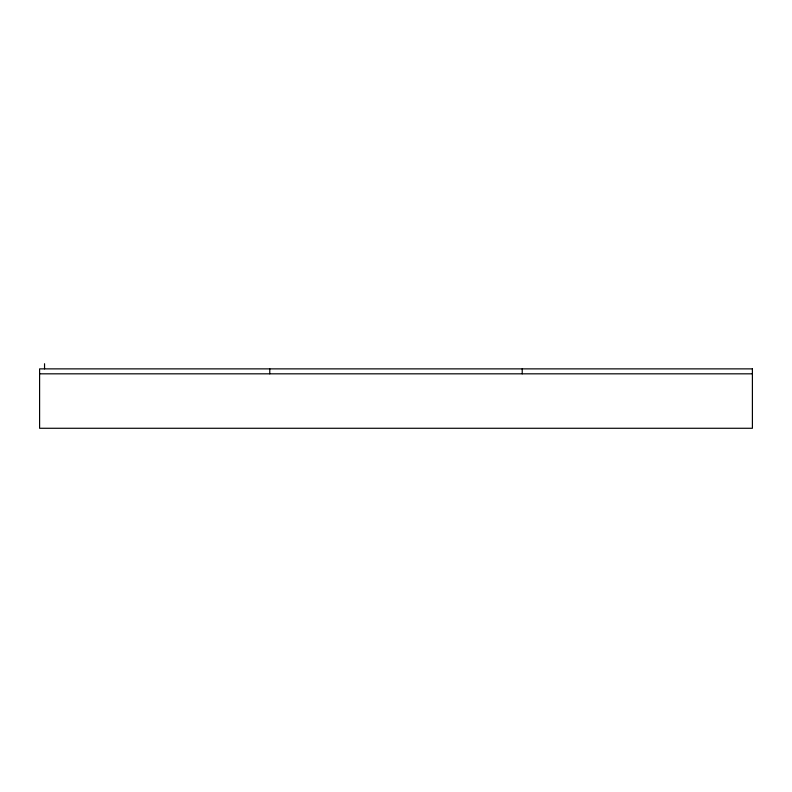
<?xml version="1.0" encoding="UTF-8"?>
<svg xmlns="http://www.w3.org/2000/svg" width="792" height="792" viewBox="0 0 792 792"><rect width="100%" height="100%" fill="white"/><g stroke="black" fill="none" stroke-linecap="round" stroke-linejoin="round"><path stroke-width="1.19" d="M39.6 373.824L752.4 373.824M522.225 368.874L522.225 373.824M269.775 368.874L269.775 373.824M44.55 363.726L44.55 368.874M752.4 368.874L39.6 368.874L39.6 428.274L752.4 428.274L752.4 368.874"/></g></svg>
